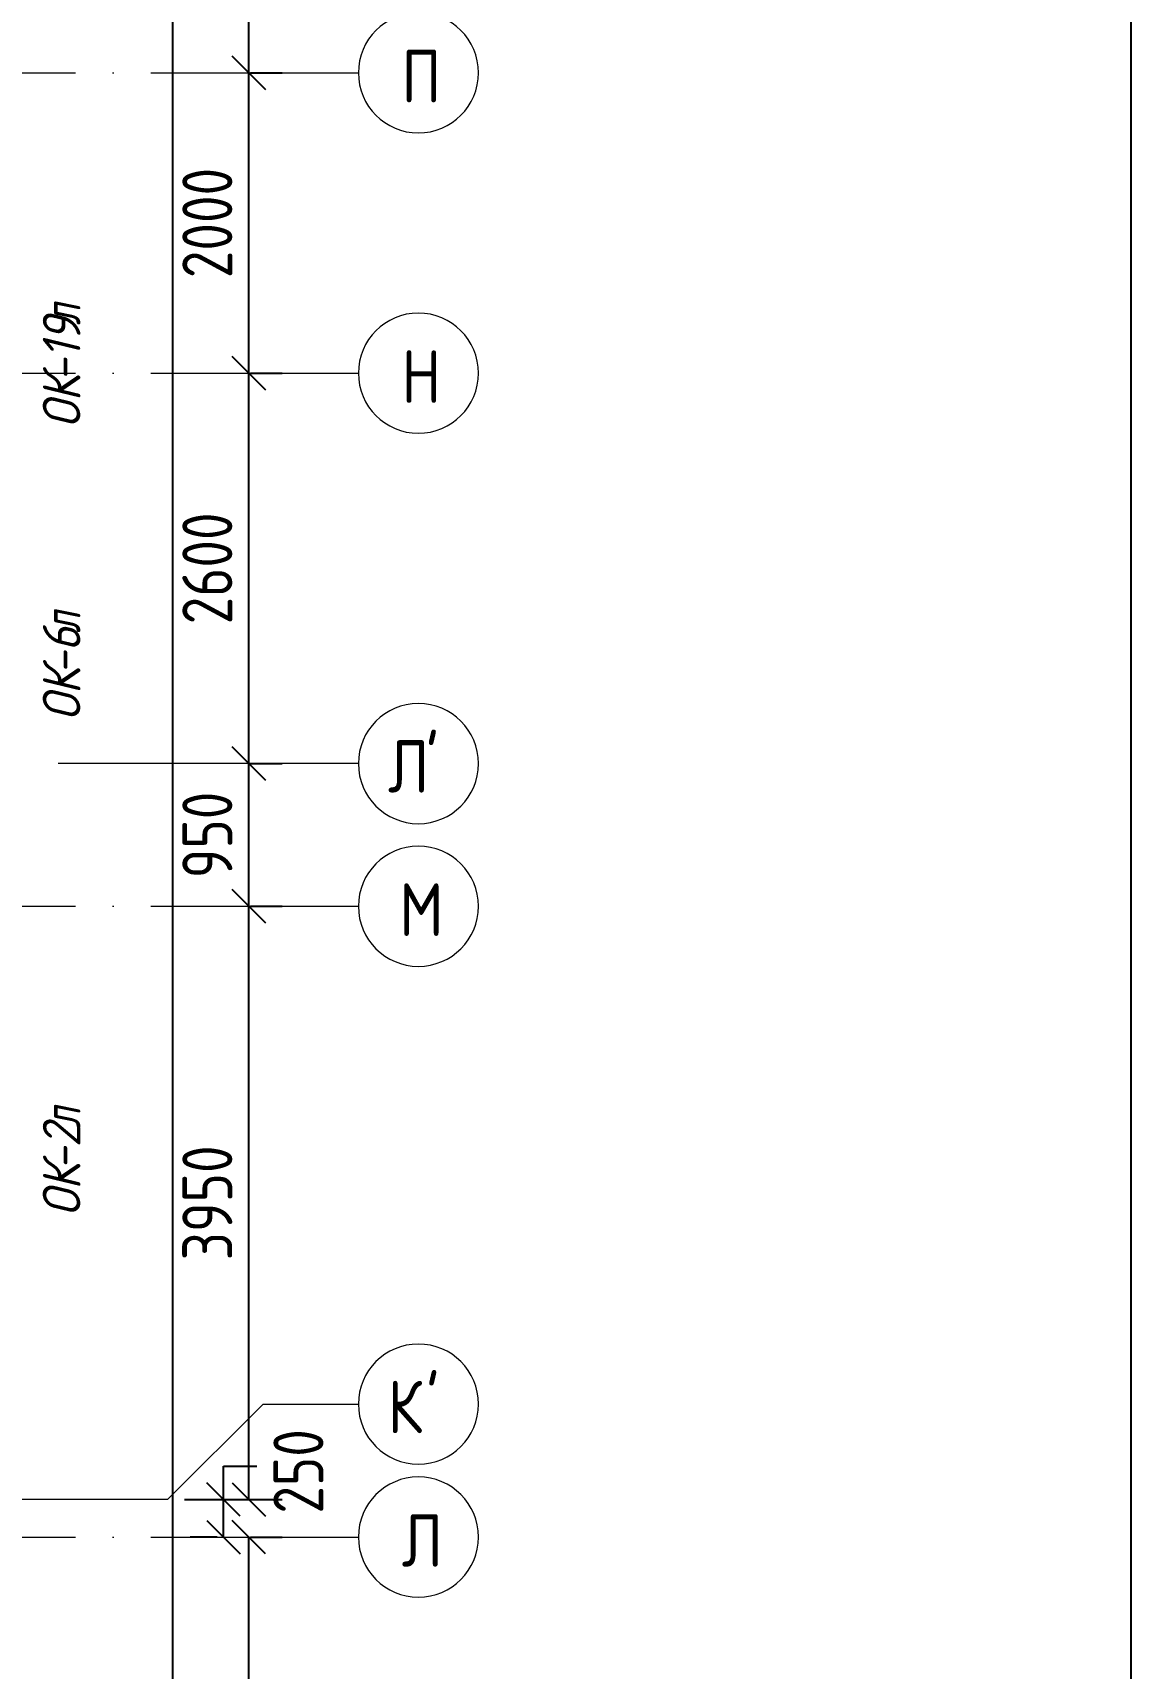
# Model space of a CAD drawing. Header units: millimetres. Extents: x -592259 to 288321, y -552984 to 293768.
# Drawn here: x 166458 to 173774, y 34901 to 45792 of the extents above; entities that cross this region are included whole.
import ezdxf

# ---------------------------------------------------------------- set-up
doc = ezdxf.new("R2010")
doc.units = ezdxf.units.MM
doc.linetypes.add('ADSK_Линия сетки', pattern=[2500, 2000, -250, 0, -250])
doc.layers.get('Defpoints').update_dxf_attribs({"color": 250})
for name, color, linetype, lineweight in [('A-____-____-DIMS', 250, 'Continuous', 9), ('A-GLAZ-____-IDEN', 250, 'Continuous', 9), ('S-GRID-____-IDEN', 250, 'Continuous', 9), ('S-GRID-____-OTLN', 250, 'Continuous', 9)]:
    doc.layers.add(name, color=color, linetype=linetype, lineweight=lineweight)
doc.styles.add('GOST Common', font='', dxfattribs={"width": 0.9, "height": 350})
doc.styles.add('ISOCPEUR_I', font='isocpeui.ttf', dxfattribs={"width": 0.9, "height": 12.5})
doc.styles.get("Standard").update_dxf_attribs({"font": 'ГОСТ тип А.ttf'})
doc.styles.get('GOST Common').set_extended_font_data('GOST Common')
doc.dimstyles.new('А3', dxfattribs={"dimtxt": 333, "dimasz": 222, "dimexe": 222, "dimexo": 111, "dimgap": 111, "dimtad": 1, "dimtoh": 1, "dimdec": 0, "dimrnd": 0.0015, "dimzin": 0, "dimdsep": 46, "dimtxsty": 'Standard', "dimblk": 'OBLIQUE', "dimcen": 0, "dimclrd": 7, "dimclre": 7, "dimclrt": 7, "dimadec": 0, "dimazin": 0, "dimtfac": 1, "dimtdec": 0, "dimtofl": 0, "dimtmove": 0, "dimatfit": 3, "dimfxl": 1, "dimtolj": 1, "dimtzin": 0, "dimarcsym": 0})

# ---------------------------------------------------------------- blocks, each defined once
blk = doc.blocks.new('Ось сетки - Круг_Ø8 мм-39983606-АР1_Маркировочный план 1 этажа С2и3')
at = {"layer": 'S-GRID-____-IDEN'}
for start, end in [(360, 180), (180, 360)]:
    blk.add_arc((0, 0), 4, start, end, dxfattribs=at)
blk = doc.blocks.new('_Oblique')
at = {"color": 0, "linetype": 'ByBlock', "lineweight": -2}
blk.add_line((-0.5, -0.5), (0.5, 0.5), dxfattribs=at)
blk = doc.blocks.new('*D2580')
at = {"layer": 'A-____-____-DIMS', "color": 7, "lineweight": -2, "transparency": 16777216}
for p, q in [((167898, 32525), (167898, 35775)), ((167909, 35775), (168120, 35775)), ((167909, 32525), (168120, 32525))]:
    blk.add_line(p, q, dxfattribs=at)
at = {"layer": 'Defpoints', "color": 0, "transparency": 16777216}
for p in [(167798, 35775), (167898, 35775), (167798, 32525)]:
    blk.add_point(p, dxfattribs=at)
at = {"layer": 'A-____-____-DIMS', "color": 7, "lineweight": -2, "transparency": 16777216, "xscale": 222, "yscale": 222, "zscale": 222}
for p, rotation in [((167898, 35775), 90), ((167898, 32525), 270)]:
    blk.add_blockref('_Oblique', p, dxfattribs=dict(at, rotation=rotation))
at = {"layer": 'A-____-____-DIMS', "color": 7, "transparency": 16777216, "insert": (167621, 34150), "char_height": 333, "width": 2.48, "attachment_point": 5, "rotation": 90}
blk.add_mtext('\\A1;3250', dxfattribs=at)
blk = doc.blocks.new('*D2581')
at = {"layer": 'A-____-____-DIMS', "color": 7, "lineweight": -2, "transparency": 16777216}
for p, q in [((167728, 36025), (167728, 36247)), ((167728, 36247), (167950, 36247)), ((167468, 36025), (167950, 36025)), ((167728, 35775), (167728, 36025)), ((167687, 35775), (167506, 35775))]:
    blk.add_line(p, q, dxfattribs=at)
at = {"layer": 'Defpoints', "color": 0, "transparency": 16777216}
for p in [(167357, 36025), (167728, 36025), (167798, 35775)]:
    blk.add_point(p, dxfattribs=at)
at = {"layer": 'A-____-____-DIMS', "color": 7, "lineweight": -2, "transparency": 16777216, "xscale": 222, "yscale": 222, "zscale": 222}
for p, rotation in [((167728, 36025), 90), ((167728, 35775), 270)]:
    blk.add_blockref('_Oblique', p, dxfattribs=dict(at, rotation=rotation))
at = {"layer": 'A-____-____-DIMS', "color": 7, "transparency": 16777216, "insert": (168061, 35931), "char_height": 333, "width": 1.86, "attachment_point": 1, "rotation": 90, "line_spacing_factor": 1.022761}
blk.add_mtext('\\A1;250', dxfattribs=at)
blk = doc.blocks.new('*D2582')
at = {"layer": 'A-____-____-DIMS', "color": 7, "lineweight": -2, "transparency": 16777216}
for p, q in [((167898, 36025), (167898, 39975)), ((167909, 39975), (168120, 39975)), ((167468, 36025), (168120, 36025))]:
    blk.add_line(p, q, dxfattribs=at)
at = {"layer": 'Defpoints', "color": 0, "transparency": 16777216}
for p in [(167798, 39975), (167898, 39975), (167357, 36025)]:
    blk.add_point(p, dxfattribs=at)
at = {"layer": 'A-____-____-DIMS', "color": 7, "lineweight": -2, "transparency": 16777216, "xscale": 222, "yscale": 222, "zscale": 222}
for p, rotation in [((167898, 39975), 90), ((167898, 36025), 270)]:
    blk.add_blockref('_Oblique', p, dxfattribs=dict(at, rotation=rotation))
at = {"layer": 'A-____-____-DIMS', "color": 7, "transparency": 16777216, "insert": (167621, 38000), "char_height": 333, "width": 2.48, "attachment_point": 5, "rotation": 90}
blk.add_mtext('\\A1;3950', dxfattribs=at)
blk = doc.blocks.new('*D2583')
at = {"layer": 'A-____-____-DIMS', "color": 7, "lineweight": -2, "transparency": 16777216}
for p, q in [((167898, 39975), (167898, 40925)), ((167909, 40925), (168120, 40925)), ((167909, 39975), (168120, 39975))]:
    blk.add_line(p, q, dxfattribs=at)
at = {"layer": 'Defpoints', "color": 0, "transparency": 16777216}
for p in [(167798, 40925), (167898, 40925), (167798, 39975)]:
    blk.add_point(p, dxfattribs=at)
at = {"layer": 'A-____-____-DIMS', "color": 7, "lineweight": -2, "transparency": 16777216, "xscale": 222, "yscale": 222, "zscale": 222}
for p, rotation in [((167898, 40925), 90), ((167898, 39975), 270)]:
    blk.add_blockref('_Oblique', p, dxfattribs=dict(at, rotation=rotation))
at = {"layer": 'A-____-____-DIMS', "color": 7, "transparency": 16777216, "insert": (167621, 40450), "char_height": 333, "width": 1.86, "attachment_point": 5, "rotation": 90}
blk.add_mtext('\\A1;950', dxfattribs=at)
blk = doc.blocks.new('*D2584')
at = {"layer": 'A-____-____-DIMS', "color": 7, "lineweight": -2, "transparency": 16777216}
for p, q in [((167898, 40925), (167898, 43525)), ((167909, 43525), (168120, 43525)), ((167909, 40925), (168120, 40925))]:
    blk.add_line(p, q, dxfattribs=at)
at = {"layer": 'Defpoints', "color": 0, "transparency": 16777216}
for p in [(167798, 43525), (167898, 43525), (167798, 40925)]:
    blk.add_point(p, dxfattribs=at)
at = {"layer": 'A-____-____-DIMS', "color": 7, "lineweight": -2, "transparency": 16777216, "xscale": 222, "yscale": 222, "zscale": 222}
for p, rotation in [((167898, 43525), 90), ((167898, 40925), 270)]:
    blk.add_blockref('_Oblique', p, dxfattribs=dict(at, rotation=rotation))
at = {"layer": 'A-____-____-DIMS', "color": 7, "transparency": 16777216, "insert": (167621, 42225), "char_height": 333, "width": 2.48, "attachment_point": 5, "rotation": 90}
blk.add_mtext('\\A1;2600', dxfattribs=at)
blk = doc.blocks.new('*D2585')
at = {"layer": 'A-____-____-DIMS', "color": 7, "lineweight": -2, "transparency": 16777216}
for p, q in [((167898, 43525), (167898, 45525)), ((167909, 45525), (168120, 45525)), ((167909, 43525), (168120, 43525))]:
    blk.add_line(p, q, dxfattribs=at)
at = {"layer": 'Defpoints', "color": 0, "transparency": 16777216}
for p in [(167798, 45525), (167898, 45525), (167798, 43525)]:
    blk.add_point(p, dxfattribs=at)
at = {"layer": 'A-____-____-DIMS', "color": 7, "lineweight": -2, "transparency": 16777216, "xscale": 222, "yscale": 222, "zscale": 222}
for p, rotation in [((167898, 45525), 90), ((167898, 43525), 270)]:
    blk.add_blockref('_Oblique', p, dxfattribs=dict(at, rotation=rotation))
at = {"layer": 'A-____-____-DIMS', "color": 7, "transparency": 16777216, "insert": (167621, 44525), "char_height": 333, "width": 2.48, "attachment_point": 5, "rotation": 90}
blk.add_mtext('\\A1;2000', dxfattribs=at)
blk = doc.blocks.new('*D2586')
at = {"layer": 'A-____-____-DIMS', "color": 7, "lineweight": -2, "transparency": 16777216}
for p, q in [((167898, 45525), (167898, 47525)), ((167909, 47525), (168120, 47525)), ((167909, 45525), (168120, 45525))]:
    blk.add_line(p, q, dxfattribs=at)
at = {"layer": 'Defpoints', "color": 0, "transparency": 16777216}
for p in [(167798, 47525), (167898, 47525), (167798, 45525)]:
    blk.add_point(p, dxfattribs=at)
at = {"layer": 'A-____-____-DIMS', "color": 7, "lineweight": -2, "transparency": 16777216, "xscale": 222, "yscale": 222, "zscale": 222}
for p, rotation in [((167898, 47525), 90), ((167898, 45525), 270)]:
    blk.add_blockref('_Oblique', p, dxfattribs=dict(at, rotation=rotation))
at = {"layer": 'A-____-____-DIMS', "color": 7, "transparency": 16777216, "insert": (167621, 46525), "char_height": 333, "width": 2.48, "attachment_point": 5, "rotation": 90}
blk.add_mtext('\\A1;2000', dxfattribs=at)
blk = doc.blocks.new('*D2593')
at = {"layer": 'A-____-____-DIMS', "color": 7, "lineweight": -2, "transparency": 16777216}
for p, q in [((167388, 58775), (167388, 25)), ((167468, 58775), (167610, 58775)), ((167377, 25), (167166, 25))]:
    blk.add_line(p, q, dxfattribs=at)
at = {"layer": 'Defpoints', "color": 0, "transparency": 16777216}
for p in [(167357, 58775), (167388, 25), (167488, 25)]:
    blk.add_point(p, dxfattribs=at)
at = {"layer": 'A-____-____-DIMS', "color": 7, "lineweight": -2, "transparency": 16777216, "xscale": 222, "yscale": 222, "zscale": 222}
for p, rotation in [((167388, 58775), 90), ((167388, 25), 270)]:
    blk.add_blockref('_Oblique', p, dxfattribs=dict(at, rotation=rotation))
at = {"layer": 'A-____-____-DIMS', "color": 7, "transparency": 16777216, "insert": (167111, 29400), "char_height": 333, "width": 3.1, "attachment_point": 5, "rotation": 90}
blk.add_mtext('\\A1;58750', dxfattribs=at)

msp = doc.modelspace()

# ---------------------------------------------------------------- linework, layer by layer
at = {"color": 1}
msp.add_lwpolyline([(173774.1788, 68376.857), (126127.8919, 68376.857), (126127.8919, -4557.0324), (173774.1788, -4557.0324)], close=True, dxfattribs=at)
at = {"layer": 'S-GRID-____-OTLN', "color": 18, "linetype": 'ADSK_Линия сетки', "true_color": 0x000000}
for p, q in [((77240.3519, 45525), (168626.8279, 45525)), ((77240.3519, 43525), (168626.8279, 43525)), ((168626.8279, 40925), (111607.9138, 40925)), ((77240.3519, 39975), (168626.8279, 39975)), ((167356.8279, 36025), (111607.9138, 36025)), ((77240.3519, 35775), (168626.8279, 35775))]:
    msp.add_line(p, q, dxfattribs=at)
at = {"layer": 'S-GRID-____-OTLN', "color": 18, "true_color": 0x000000}
for p, q in [((167356.8279, 36025), (167991.8279, 36660)), ((167991.8279, 36660), (168626.8279, 36660))]:
    msp.add_line(p, q, dxfattribs=at)

# ---------------------------------------------------------------- block references
at = {"layer": 'S-GRID-____-IDEN', "color": 18, "true_color": 0x000000, "xscale": 99.99999999999993, "yscale": 99.99999999999993, "zscale": 99.99999999999993}
for p, rotation in [((169026.8279, 45525), 269.9999999999994), ((169026.8279, 43525), 269.9999999999994), ((169026.8279, 40925), 89.99999999999982), ((169026.8279, 39975), 269.9999999999994), ((169026.8279, 36660), 89.99999999999982), ((169026.8279, 35775), 269.9999999999994)]:
    msp.add_blockref('Ось сетки - Круг_Ø8 мм-39983606-АР1_Маркировочный план 1 этажа С2и3', p, dxfattribs=dict(at, rotation=rotation))

# ---------------------------------------------------------------- texts
at = {"layer": 'A-GLAZ-____-IDEN', "color": 18, "lineweight": 15, "true_color": 0x000000, "char_height": 250, "attachment_point": 1, "rotation": 90, "style": 'ISOCPEUR_I'}
for s, insert, width in [('\\fISOCPEUR|b0|i1|c204|p34|;\\W.75;л', (166525.4737, 43844.777), 168.354375), ('-19', (166525.4737, 43467.7457), 456.961875), ('ОК', (166525.4737, 43160.1676), 372.784687), ('\\fISOCPEUR|b0|i1|c204|p34|;\\W.75;л', (166525.4737, 41795.4332), 168.354375), ('-6', (166525.4737, 41517.6207), 336.70875), ('ОК', (166525.4737, 41210.0426), 372.784687), ('-2', (166525.4737, 38217.6201), 336.70875), ('\\fISOCPEUR|b0|i1|c204|p34|;\\W.75;л', (166525.4737, 38495.4326), 168.354375), ('ОК', (166525.4737, 37910.042), 372.784687)]:
    msp.add_mtext(s, dxfattribs=dict(at, insert=insert, width=width))
at = {"layer": 'S-GRID-____-IDEN', "color": 18, "true_color": 0x000000, "char_height": 350, "attachment_point": 1, "style": 'GOST Common'}
for s, insert, width in [('\\fGOST Common|b0|i0|c204|p34|;\\W.9;П', (168913.505, 45677.5869), 310.253062), ('\\fGOST Common|b0|i0|c204|p34|;\\W.9;Н', (168913.505, 43677.5869), 310.253062), ('\\fGOST Common|b0|i0|c204|p34|;\\W.9;Л', (168824.7008, 41082.2256), 303.037875), ("\\fGOST Common|b0|i0|c204|p34|;\\W.9;'", (169074.732, 41082.2256), 137.088562), ('\\fGOST Common|b0|i0|c204|p34|;\\W.9;М', (168898.655, 40127.5869), 346.329), ('\\fGOST Common|b0|i0|c204|p34|;\\W.9;К', (168821.5508, 36817.2256), 310.253062), ("\\fGOST Common|b0|i0|c204|p34|;\\W.9;'", (169077.5351, 36817.2256), 137.088562), ('\\fGOST Common|b0|i0|c204|p34|;\\W.9;Л', (168916.205, 35927.5869), 303.037875)]:
    msp.add_mtext(s, dxfattribs=dict(at, insert=insert, width=width))

# ---------------------------------------------------------------- dimensions: what is measured, and where the dimension line sits
at = {"layer": 'A-____-____-DIMS', "color": 18, "true_color": 0x000000}
for base, p1, p2, picture, middle in [((167388.4134, 25), (167356.8279, 58775), (167488.3983, 25), '*D2593', (167110.9134, 29400)), ((167898.3443, 47525), (167798.3594, 45525), (167798.3594, 47525), '*D2586', (167620.8443, 46525)), ((167898.3443, 45525), (167798.3594, 43525), (167798.3594, 45525), '*D2585', (167620.8443, 44525)), ((167898.3443, 43525), (167798.3594, 40925), (167798.3594, 43525), '*D2584', (167620.8443, 42225)), ((167898.3443, 40925), (167798.3594, 39975), (167798.3594, 40925), '*D2583', (167620.8443, 40450)), ((167898.3443, 39975), (167356.8279, 36025), (167798.3594, 39975), '*D2582', (167620.8443, 38000)), ((167898.3443, 35775), (167798.3594, 32525), (167798.3594, 35775), '*D2580', (167620.8443, 34150))]:
    dim = msp.add_linear_dim(base=base, p1=p1, p2=p2, angle=90, dimstyle='А3', dxfattribs=at)
    dim.commit()
    dim.dimension.update_dxf_attribs({"geometry": picture, "text_midpoint": middle})
dim = msp.add_linear_dim(base=(167728.0532, 36025), p1=(167798.3594, 35775), p2=(167356.8279, 36025), angle=90, dimstyle='А3', dxfattribs=at)
dim.commit()
dim.dimension.update_dxf_attribs({"geometry": '*D2581', "text_midpoint": (168283.0532, 36247), "dimtype": 160, "text_rotation": 90})

doc.saveas('drawing.dxf')
